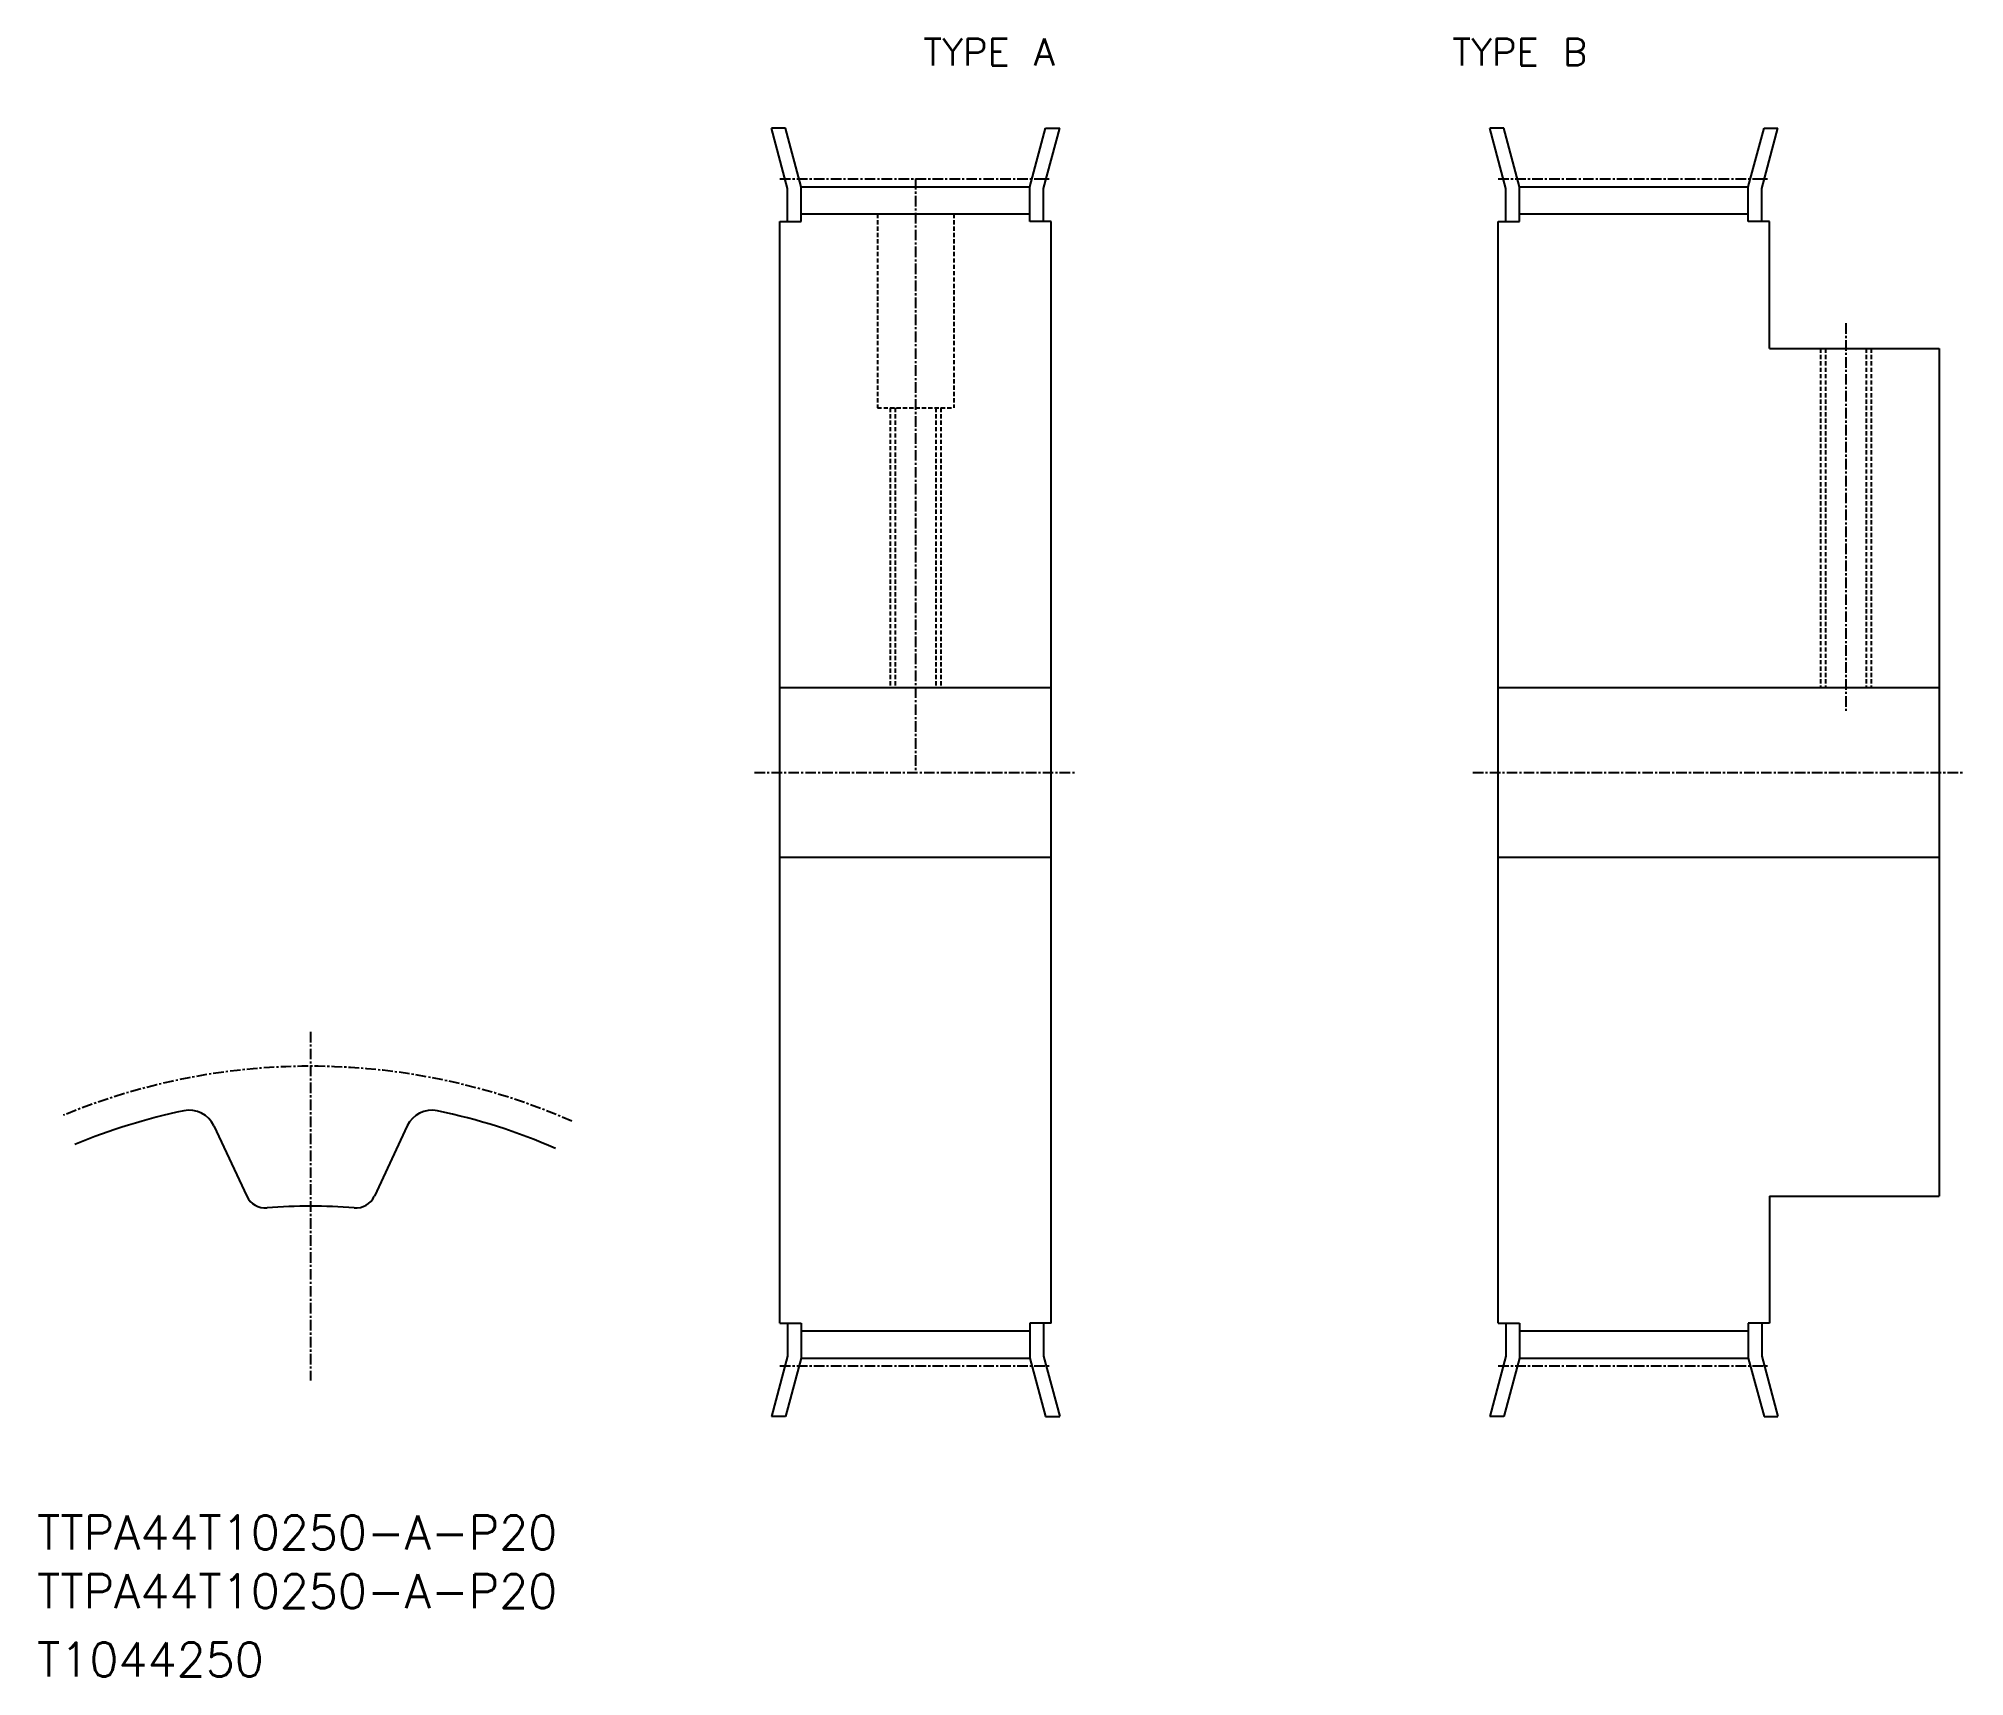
# Model space of a CAD drawing. Extents: x 10 to 237, y 61 to 255.
import ezdxf

# ---------------------------------------------------------------- set-up
doc = ezdxf.new("R2010")
doc.units = 0
doc.linetypes.add('CENTER', pattern=[2, 1.25, -0.25, 0.25, -0.25])
doc.linetypes.add('DASHED', pattern=[0.75, 0.5, -0.25])
doc.layers.get('0').update_dxf_attribs({"linetype": 'CONTINUOUS'})
doc.layers.add('CENTER', color=1, linetype='CENTER')
doc.styles.get("Standard").update_dxf_attribs({"font": 'txt.shx'})

msp = doc.modelspace()

# ---------------------------------------------------------------- linework, layer by layer
at = {"color": 7, "linetype": 'CONTINUOUS'}
for p, q in [((98.53, 236.86), (96.63, 243.97)), ((98.28, 243.97), (96.63, 243.97)), ((100.13, 237.07), (98.28, 243.97)), ((127.13, 237.07), (128.98, 243.97)), ((128.73, 236.86), (130.64, 243.97)), ((128.98, 243.97), (130.64, 243.97)), ((183.27, 236.86), (181.36, 243.97)), ((183.02, 243.97), (181.36, 243.97)), ((184.87, 237.07), (183.02, 243.97)), ((211.87, 237.07), (213.72, 243.97)), ((213.47, 236.86), (215.37, 243.97)), ((213.72, 243.97), (215.37, 243.97)), ((98.53, 232.97), (98.53, 236.86)), ((100.13, 232.97), (100.13, 237.07)), ((100.13, 237.07), (127.13, 237.07)), ((127.13, 232.97), (127.13, 237.07)), ((128.73, 232.97), (128.73, 236.86)), ((183.27, 232.97), (183.27, 236.86)), ((184.87, 237.07), (211.87, 237.07)), ((184.87, 232.97), (184.87, 237.07)), ((211.87, 232.97), (211.87, 237.07)), ((213.47, 232.97), (213.47, 236.86)), ((97.63, 102.97), (97.63, 232.97)), ((97.63, 232.97), (100.13, 232.97)), ((100.13, 233.87), (127.13, 233.87)), ((129.63, 232.97), (127.13, 232.97)), ((129.63, 102.97), (129.63, 232.97)), ((182.37, 102.97), (182.37, 232.97)), ((182.37, 232.97), (184.87, 232.97)), ((184.87, 233.87), (211.87, 233.87)), ((214.37, 232.97), (211.87, 232.97)), ((214.37, 217.97), (214.37, 232.97)), ((214.37, 217.97), (234.37, 217.97)), ((234.37, 217.97), (234.37, 117.97)), ((97.63, 177.97), (129.63, 177.97)), ((182.37, 177.97), (234.37, 177.97)), ((97.63, 157.97), (129.63, 157.97)), ((182.37, 157.97), (234.37, 157.97)), ((30.87, 126.27), (34.75, 117.96)), ((53.66, 126.27), (49.79, 117.96)), ((214.37, 117.97), (214.37, 102.97)), ((214.37, 117.97), (234.37, 117.97)), ((97.63, 102.97), (100.13, 102.97)), ((98.53, 102.97), (98.53, 99.08)), ((100.13, 102.97), (100.13, 98.87)), ((129.63, 102.97), (127.13, 102.97)), ((127.13, 102.97), (127.13, 98.87)), ((128.73, 102.97), (128.73, 99.08)), ((182.37, 102.97), (184.87, 102.97)), ((183.27, 102.97), (183.27, 99.08)), ((184.87, 102.97), (184.87, 98.87)), ((211.87, 102.97), (211.87, 98.87)), ((214.37, 102.97), (211.87, 102.97)), ((213.47, 102.97), (213.47, 99.08)), ((100.13, 102.07), (127.13, 102.07)), ((184.87, 102.07), (211.87, 102.07)), ((98.53, 99.08), (96.63, 91.97)), ((100.13, 98.87), (98.28, 91.97)), ((100.13, 98.87), (127.13, 98.87)), ((127.13, 98.87), (128.98, 91.97)), ((128.73, 99.08), (130.64, 91.97)), ((183.27, 99.08), (181.36, 91.97)), ((184.87, 98.87), (183.02, 91.97)), ((184.87, 98.87), (211.87, 98.87)), ((211.87, 98.87), (213.72, 91.97)), ((213.47, 99.08), (215.37, 91.97)), ((98.28, 91.97), (96.63, 91.97)), ((128.98, 91.97), (130.64, 91.97)), ((183.02, 91.97), (181.36, 91.97)), ((213.72, 91.97), (215.37, 91.97))]:
    msp.add_line(p, q, dxfattribs=at)
at = {"color": 3, "linetype": 'DASHED'}
for p, q in [((109.13, 233.87), (109.13, 210.97)), ((118.13, 233.87), (118.13, 210.97)), ((220.37, 217.97), (220.37, 177.97)), ((220.97, 217.97), (220.97, 177.97)), ((225.77, 217.97), (225.77, 177.97)), ((226.37, 217.97), (226.37, 177.97)), ((109.13, 210.97), (118.13, 210.97)), ((110.63, 210.97), (110.63, 177.97)), ((111.23, 210.97), (111.23, 177.97)), ((116.03, 210.97), (116.03, 177.97)), ((116.63, 210.97), (116.63, 177.97))]:
    msp.add_line(p, q, dxfattribs=at)
at = {"color": 7, "linetype": 'CONTINUOUS'}
for centre, radius, start, end in [((42.27, 56.9), 72.7, 101.8695, 112.4966), ((27.97, 124.91), 3.2, 25, 101.8695), ((56.56, 124.91), 3.2, 78.1305, 155), ((42.27, 56.9), 72.7, 66.577, 78.1305), ((36.92, 118.97), 2.4, 205, 274.9213), ((42.27, 56.9), 59.9, 85.0787, 94.9213), ((47.61, 118.97), 2.4, 265.0787, 335)]:
    msp.add_arc(centre, radius, start, end, dxfattribs=at)
at = {"layer": 'CENTER', "color": 1, "linetype": 'CENTER'}
for p, q in [((97.63, 238), (129.63, 238)), ((113.63, 238), (113.63, 167.97)), ((182.37, 238), (214.37, 238)), ((223.37, 220.97), (223.37, 174.97)), ((94.63, 167.97), (132.63, 167.97)), ((179.37, 167.97), (237.37, 167.97)), ((42.27, 137.37), (42.27, 96.23)), ((97.63, 97.94), (129.63, 97.94)), ((182.37, 97.94), (214.37, 97.94))]:
    msp.add_line(p, q, dxfattribs=at)
msp.add_arc((42.27, 56.9), 76.4, 66.2136, 112.4493, dxfattribs=at)

# ---------------------------------------------------------------- texts
at = {"color": 7, "linetype": 'CONTINUOUS'}
for s, height, p in [('TYPE A', 3.2, (114.56, 251.36)), ('TYPE B', 3.2, (176.97, 251.36)), ('TTPA44T10250-A-P20', 4, (10, 76.3)), ('TTPA44T10250-A-P20', 4, (10, 69.37)), ('T1044250', 4, (10, 61.3))]:
    msp.add_text(s, height=height, dxfattribs=at).set_placement(p)

doc.saveas('drawing.dxf')
